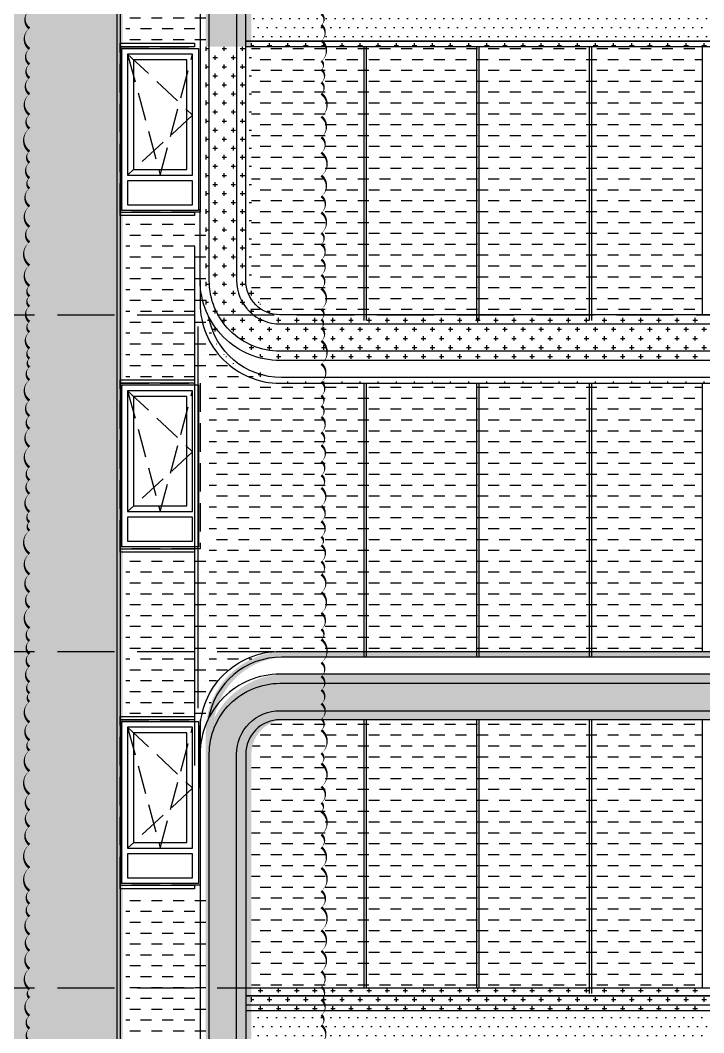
# Model space of a CAD drawing. Extents: x 646072 to 1012572, y -46617 to 16093.
# Drawn here: x 892390 to 898382, y -32995 to -24120 of the extents above; entities that cross this region are included whole.
import ezdxf

# ---------------------------------------------------------------- set-up
doc = ezdxf.new("R2010")
doc.units = 0
doc.header["$LTSCALE"] = 1000
doc.header["$MEASUREMENT"] = 0
for name, pattern in [('3#楼-HZS$0$3#楼-HZS$0$__DASH', [0.35, 0.25, -0.1]), ('3#楼-HZS$0$3#楼-HZS$0$DASH', [0.35, 0.25, -0.1]), ('3#楼-HZS$0$DOTE', [2.42, 2, -0.2, 0.02, -0.2])]:
    doc.linetypes.add(name, pattern=pattern)
for name, color, linetype in [('3#楼-HZS$0$0-金属铝板（剖）', 7, 'Continuous'), ('3#楼-HZS$0$3#楼-HZS$0$00-立面灰色金属看线', 252, 'Continuous'), ('3#楼-HZS$0$3#楼-HZS$0$00-立面米色看线', 31, 'Continuous'), ('3#楼-HZS$0$3#楼-HZS$0$A-LINE-浅灰色铝板幕墙-填充', 115, 'Continuous'), ('3#楼-HZS$0$3#楼-HZS$0$DOTE', 1, '3#楼-HZS$0$DOTE'), ('3#楼-HZS$0$3#楼-HZS$0$ELEV-WIND', 4, 'Continuous'), ('3#楼-HZS$0$3#楼-HZS$0$填充-浅黄色铝板', 30, 'Continuous'), ('3#楼-HZS$0$3#楼-HZS$0$填充-深灰色涂料', 11, 'Continuous'), ('3#楼-HZS$0$立面分缝', 5, 'Continuous')]:
    doc.layers.add(name, color=color, linetype=linetype)
doc.layers.add('3#楼-HZS$0$A-ANNO-MODI', color=6, linetype='Continuous', plot=False)
pattern_1 = [(0, (0, 0), (79.375, 79.375), [39.6875, -119.0625]), (90, (19.84, -19.84), (-79.375, 79.375), [39.6875, -119.0625])]
pattern_2 = [(0, (0, 0), (95.25, 95.25), [95.25, -95.25])]

# ---------------------------------------------------------------- blocks, each defined once
blk = doc.blocks.new('3#楼-HZS$0$3#楼-HZS$0$asdg04d+9j80')
at = {"layer": '3#楼-HZS$0$3#楼-HZS$0$ELEV-WIND', "color": 8, "linetype": '3#楼-HZS$0$3#楼-HZS$0$__DASH'}
blk.add_lwpolyline([(166652.1, -257724.6), (167352.1, -257724.6), (167352.1, -259174.6), (166652.1, -259174.6)], close=True, dxfattribs=at)
at = {"layer": '3#楼-HZS$0$3#楼-HZS$0$ELEV-WIND'}
for points in [[(166667.1, -257739.6), (167337.1, -257739.6), (167337.1, -259159.6), (166667.1, -259159.6)], [(167287.1, -257789.6), (166717.1, -257789.6), (166717.1, -258849.6), (167287.1, -258849.6)], [(167237.1, -257839.6), (166767.1, -257839.6), (166767.1, -258799.6), (167237.1, -258799.6)], [(167287.1, -258899.6), (166717.1, -258899.6), (166717.1, -259109.6), (167287.1, -259109.6)]]:
    blk.add_lwpolyline(points, close=True, dxfattribs=at)
at = {"layer": '3#楼-HZS$0$3#楼-HZS$0$ELEV-WIND', "color": 8, "linetype": '3#楼-HZS$0$3#楼-HZS$0$DASH'}
for points in [[(166717.1, -257789.6), (167287.1, -258324.6), (166717.1, -258849.6)], [(166717.1, -257789.6), (167002.1, -258849.6), (167287.1, -257789.6)]]:
    blk.add_lwpolyline(points, dxfattribs=at)
blk = doc.blocks.new('3#楼-HZS$0$jjhgjgkiyuiy')
at = {"layer": '3#楼-HZS$0$3#楼-HZS$0$A-LINE-浅灰色铝板幕墙-填充'}
h = blk.add_hatch(dxfattribs=at)
h.set_pattern_fill('DOTS', color=256, scale=50)
h.set_pattern_definition([(0, (0, -11800), (39.6875, 79.375), [0, -79.375])])
h.paths.add_polyline_path([(894417.3, 35448.2), (899367.4, 35448.2), (899367.4, 35098.2), (894417.3, 35098.2)])
h = blk.add_hatch(dxfattribs=at)
h.set_pattern_fill('DOTS', color=256, scale=50)
h.set_pattern_definition([(0, (0, 0), (39.6875, 79.375), [0, -79.375])])
h.paths.add_polyline_path([(894717.4, 26248.2), (894717.4, 26348.2), (898667.4, 26348.2), (898667.4, 26248.2), (900667.3, 26248.2), (900667.3, 26598.2), (894417.3, 26598.2), (894417.3, 26248.2)])
at = {"layer": '3#楼-HZS$0$3#楼-HZS$0$填充-浅黄色铝板'}
h = blk.add_hatch(dxfattribs=at)
h.set_pattern_fill('CROSS', color=30, scale=50)
h.set_pattern_definition(pattern_1)
h.paths.add_polyline_path([(894417.3, 35048.2), (894017.3, 35048.2), (894017.3, 53348.2), (894417.3, 53348.2)])
h = blk.add_hatch(dxfattribs=at)
h.set_pattern_fill('CROSS', color=30, scale=50)
h.set_pattern_definition([(0, (0, -11800), (79.375, 79.375), [39.6875, -119.0625]), (90, (19.84, -11819.84), (-79.375, 79.375), [39.6875, -119.0625])])
h.paths.add_polyline_path([(894417.3, 35648.2), (899817.4, 35648.2), (899817.4, 35578.2), (894417.3, 35578.2)])
h.paths.add_polyline_path([(894417.3, 35578.2), (899767.4, 35578.2), (899767.4, 35498.2), (894417.3, 35498.2)])
h.paths.add_polyline_path([(894417.3, 35498.2), (899817.4, 35498.2), (899817.4, 35448.2), (899367.4, 35448.2), (894417.3, 35448.2)])
h.paths.add_polyline_path([(894417.3, 35098.2), (899367.4, 35098.2), (899367.4, 35048.2), (894417.3, 35048.2)])
h = blk.add_hatch(dxfattribs=at)
h.set_pattern_fill('CROSS', color=30, scale=50)
h.set_pattern_definition(pattern_1)
h.paths.add_polyline_path([(894337.3, 35048.2), (894417.3, 35048.2), (894417.3, 33624.6), (894417.3, 32998.2, 0.414214), (894717.3, 32698.2), (900767.3, 32698.2), (900767.3, 32618.2), (894717.3, 32618.2, -0.414214), (894337.3, 32998.2), (894337.3, 33624.6)], flags=17)
h.paths.add_polyline_path([(894097.3, 33624.6), (894097.3, 35048.2), (894337.3, 35048.2), (894337.3, 33624.6), (894337.3, 32998.2, 0.414214), (894717.3, 32618.2), (900717.3, 32618.2), (900717.3, 32378.2), (894717.3, 32378.2, -0.414214), (894097.3, 32998.2)], flags=17)
h.paths.add_polyline_path([(894017.3, 32998.2), (894017.3, 33624.6), (894017.3, 35048.2), (894097.3, 35048.2), (894097.3, 33624.6), (894097.3, 32998.2, 0.414214), (894717.3, 32378.2), (900717.3, 32378.2), (900767.3, 32378.2), (900767.3, 32298.2), (899817.3, 32298.2), (894717.3, 32298.2, -0.414214)])
h.paths.add_polyline_path([(894017.3, 32798.2), (894017.3, 32998.2, 0.116582), (894091.4, 32684.8, 0.36373), (894731.4, 32148.2), (899817.3, 32148.2), (899817.3, 32098.2), (894717.3, 32098.2, -0.414214)])
h = blk.add_hatch(dxfattribs=at)
h.set_pattern_fill('CROSS', color=30, scale=50)
h.set_pattern_definition(pattern_1)
edge = h.paths.add_edge_path()
edge.add_line((894717.3, 29748.2), (899767.3, 29748.2))
edge.add_line((899767.3, 29748.2), (899767.3, 29698.2))
edge.add_line((899767.3, 29698.2), (894731.4, 29698.2))
edge.add_arc((894731.4, 29048.2), 650, 90, 169.9513)
edge.add_arc((894717.3, 28848.2), 700, 153.40147, 180)
edge.add_line((894017.3, 28848.2), (894017.3, 29048.2))
edge.add_arc((894717.3, 29048.2), 700, 90, 180, ccw=False)
edge = h.paths.add_edge_path(flags=17)
edge.add_line((894337.3, 23748.2), (894097.3, 23748.2))
edge.add_line((894097.3, 23748.2), (894097.3, 28848.2))
edge.add_arc((894717.3, 28848.2), 620, 90, 180, ccw=False)
edge.add_line((894717.3, 29468.2), (899717.3, 29468.2))
edge.add_line((899717.3, 29468.2), (899717.3, 29228.2))
edge.add_line((899717.3, 29228.2), (894717.3, 29228.2))
edge.add_arc((894717.3, 28848.2), 380, 90, 180)
edge.add_line((894337.3, 28848.2), (894337.3, 23748.2))
edge = h.paths.add_edge_path(flags=17)
edge.add_line((894417.3, 23748.2), (894337.3, 23748.2))
edge.add_line((894337.3, 23748.2), (894337.3, 28848.2))
edge.add_arc((894717.3, 28848.2), 380, 90, 180, ccw=False)
edge.add_line((894717.3, 29228.2), (899767.3, 29228.2))
edge.add_line((899767.3, 29228.2), (899767.3, 29148.2))
edge.add_line((899767.3, 29148.2), (894717.3, 29148.2))
edge.add_arc((894717.3, 28848.2), 300, 90, 180)
edge.add_line((894417.3, 28848.2), (894417.3, 23748.2))
edge = h.paths.add_edge_path()
edge.add_line((894097.3, 23748.2), (894017.3, 23748.2))
edge.add_line((894017.3, 23748.2), (894017.3, 28848.2))
edge.add_arc((894717.3, 28848.2), 700, 90, 180, ccw=False)
edge.add_line((894717.3, 29548.2), (899767.3, 29548.2))
edge.add_line((899767.3, 29548.2), (899767.3, 29468.2))
edge.add_line((899767.3, 29468.2), (894717.3, 29468.2))
edge.add_arc((894717.3, 28848.2), 620, 90, 180)
edge.add_line((894097.3, 28848.2), (894097.3, 23748.2))
h = blk.add_hatch(dxfattribs=at)
h.set_pattern_fill('CROSS', color=30, scale=50)
h.set_pattern_definition(pattern_1)
h.paths.add_polyline_path([(894417.3, 26648.2), (894417.3, 26728.2), (900717.3, 26728.2), (900717.3, 26648.2)])
h.paths.add_polyline_path([(894417.3, 26728.2), (894417.3, 26798.2), (900767.3, 26798.2), (900767.3, 26728.2)])
h.paths.add_polyline_path([(894417.3, 26598.2), (894417.3, 26648.2), (900767.3, 26648.2), (900767.3, 26598.2)])
at = {"layer": '3#楼-HZS$0$3#楼-HZS$0$填充-深灰色涂料'}
h = blk.add_hatch(dxfattribs=at)
h.set_pattern_fill('DASH', color=11, scale=100)
h.set_pattern_definition(pattern_2)
h.paths.add_polyline_path([(893286.9, 23748.2), (892146.9, 23748.2), (892146.9, 52748.2), (893286.9, 52748.2)])
h = blk.add_hatch(dxfattribs=at)
h.set_pattern_fill('DASH', color=11, scale=100)
h.set_pattern_definition(pattern_2)
h.paths.add_polyline_path([(893316.9, 36518.2), (894017.3, 36518.2), (894017.3, 35078.2), (893316.9, 35078.2)])
h = blk.add_hatch(dxfattribs=at)
h.set_pattern_fill('DASH', color=11, scale=100)
h.set_pattern_definition([(0, (0, -17700), (95.25, 95.25), [95.25, -95.25])])
h.paths.add_polyline_path([(894417.3, 35048.2), (898367.4, 35048.2), (898367.4, 32698.2), (894417.3, 32698.2)])
h = blk.add_hatch(dxfattribs=at)
h.set_pattern_fill('DASH', color=11, scale=100)
h.set_pattern_definition(pattern_2)
h.paths.add_polyline_path([(893316.9, 33568.2), (894017.3, 33568.2), (894017.3, 32128.2), (893316.9, 32128.2)])
h = blk.add_hatch(dxfattribs=at)
h.set_pattern_fill('DASH', color=11, scale=100)
h.set_pattern_definition(pattern_2)
h.paths.add_polyline_path([(894047.3, 32595.5, 0.330549), (894717.3, 32098.2), (898367.4, 32098.2), (898367.4, 29748.2), (894717.3, 29748.2, 0.330549), (894047.3, 29250.9)])
h = blk.add_hatch(dxfattribs=at)
h.set_pattern_fill('DASH', color=11, scale=100)
h.set_pattern_definition(pattern_2)
h.paths.add_polyline_path([(893316.9, 30618.2), (894017.3, 30618.2), (894017.3, 29178.2), (893316.9, 29178.2)])
h = blk.add_hatch(dxfattribs=at)
h.set_pattern_fill('DASH', color=11, scale=100)
h.set_pattern_definition(pattern_2)
edge = h.paths.add_edge_path()
edge.add_line((897167, 26798.2), (894417.3, 26798.2))
edge.add_line((894417.3, 26798.2), (894417.3, 28848.2))
edge.add_arc((894717.3, 28848.2), 300, 90, 180, ccw=False)
edge.add_line((894717.3, 29148.2), (898367.4, 29148.2))
edge.add_line((898367.4, 29148.2), (898367.4, 26798.2))
edge.add_line((898367.4, 26798.2), (897167, 26798.2))
h = blk.add_hatch(dxfattribs=at)
h.set_pattern_fill('DASH', color=11, scale=100)
h.set_pattern_definition([(0, (-7e-10, -8880), (95.25, 95.25), [95.25, -95.25])])
h.paths.add_polyline_path([(894017.1, 26228.2), (893316.7, 26228.2), (893316.9, 27638.2), (894017.3, 27638.2)])
blk = doc.blocks.new('3#楼-HZS$0$tyryhjgfhgf')
at = {"layer": '3#楼-HZS$0$立面分缝'}
for points in [[(895404.8, 36373.6), (895404.8, 38773.6)], [(895424.8, 36373.6), (895424.8, 38773.6)], [(896392.3, 36373.6), (896392.3, 38773.6)], [(896412.3, 36373.6), (896412.3, 38773.6)], [(897379.8, 36373.6), (897379.8, 38773.6)], [(897399.8, 36373.6), (897399.8, 38773.6)], [(895404.8, 33423.6), (895404.8, 35823.6)], [(895424.8, 33423.6), (895424.8, 35823.6)], [(896392.3, 33423.6), (896392.3, 35823.6)], [(896412.3, 33423.6), (896412.3, 35823.6)], [(897379.8, 33423.6), (897379.8, 35823.6)], [(897399.8, 33423.6), (897399.8, 35823.6)], [(895404.8, 30523.6), (895404.8, 32873.6)], [(895424.8, 30523.6), (895424.8, 32873.6)], [(896392.3, 30523.6), (896392.3, 32873.6)], [(896412.3, 30523.6), (896412.3, 32873.6)], [(897379.8, 30473.6), (897379.8, 32873.6)], [(897399.8, 30473.6), (897399.8, 32873.6)]]:
    blk.add_lwpolyline(points, dxfattribs=at)

msp = doc.modelspace()

# ---------------------------------------------------------------- linework, layer by layer
at = {"layer": '3#楼-HZS$0$3#楼-HZS$0$00-立面灰色金属看线'}
for points in [[(893236.9, -6651.8), (893236.9, -35601.8)], [(893266.9, -6651.8), (893266.9, -35601.8)], [(898367.4, -24351.8), (898367.4, -26701.8)], [(893917.3, -26101.8), (893917.3, -30651.8)], [(893947.3, -26804.5), (893947.3, -30149.1)], [(898367.4, -27301.8), (898367.4, -29651.8)], [(898367.4, -30251.8), (898367.4, -32601.8)]]:
    msp.add_lwpolyline(points, dxfattribs=at)
at = {"layer": '3#楼-HZS$0$3#楼-HZS$0$00-立面灰色金属看线', "elevation": 0}
for points in [[(893916.9, -24321.8), (893916.9, -24351.8), (893266.9, -24351.8), (893266.9, -24321.8)], [(893916.9, -27271.8), (893916.9, -27301.8), (893266.9, -27301.8), (893266.9, -27271.8)], [(893916.9, -30221.8), (893916.9, -30251.8), (893266.9, -30251.8), (893266.9, -30221.8)]]:
    msp.add_lwpolyline(points, close=True, dxfattribs=at)
at = {"layer": '3#楼-HZS$0$3#楼-HZS$0$00-立面灰色金属看线'}
for points in [[(893916.9, -25801.8), (893916.9, -25831.8), (893266.9, -25831.8), (893266.9, -25801.8)], [(893916.9, -28751.8), (893916.9, -28781.8), (893266.9, -28781.8), (893266.9, -28751.8)], [(893916.9, -31701.8), (893916.9, -31731.8), (893266.9, -31731.8), (893266.9, -31701.8)]]:
    msp.add_lwpolyline(points, close=True, dxfattribs=at)
at = {"layer": '3#楼-HZS$0$3#楼-HZS$0$00-立面米色看线'}
for points in [[(900717.3, -27021.8), (894667.3, -27021.8, -0.414214), (894047.3, -26401.8), (894047.3, -25775.4), (894047.3, -4351.8, -0.414214), (894667.3, -3731.8), (899817.3, -3731.8), (899817.3, -3651.8), (894667.3, -3651.8, 0.414214), (893967.3, -4351.8), (893967.3, -25775.4)], [(899817.3, -27101.8), (894667.3, -27101.8, -0.414214), (893967.3, -26401.8), (893967.3, -25775.4)], [(893967.3, -26401.8), (893967.3, -26601.8, 0.414214), (894667.3, -27301.8), (899817.3, -27301.8), (899817.3, -27251.8), (894681.4, -27251.8, -0.36373), (894041.4, -26715.2, -0.36373)], [(893967.3, -30851.8), (893967.3, -30351.8, -0.414214), (894667.3, -29651.8), (899817.3, -29651.8), (899817.3, -29701.8), (894681.4, -29701.8, 0.36373), (894041.4, -30238.4, 0.36373)], [(899767.3, -29851.8), (894667.3, -29851.8, 0.414214), (893967.3, -30551.8), (893967.3, -35601.8)], [(894047.3, -35601.8), (894047.3, -30551.8, -0.414214), (894667.3, -29931.8), (899767.3, -29931.8)], [(894287.3, -35601.8), (894287.3, -30551.8, -0.414214), (894667.3, -30171.8), (899817.3, -30171.8), (899817.3, -30251.8), (894667.3, -30251.8, 0.414214), (894367.3, -30551.8), (894367.3, -35601.8)]]:
    msp.add_lwpolyline(points, format="xyb", dxfattribs=at)
msp.add_lwpolyline([(894667.3, -26701.8, -0.414214), (894367.3, -26401.8), (894367.3, -25775.4), (894367.3, -4351.8, -0.414214), (894667.3, -4051.8), (899817.3, -4051.8), (899817.3, -3971.8), (894667.3, -3971.8, 0.414214), (894287.3, -4351.8), (894287.3, -25775.4), (894287.3, -26401.8, 0.414214), (894667.3, -26781.8), (900767.3, -26781.8), (900767.3, -26701.8)], format="xyb", close=True, dxfattribs=at)
for points in [[(894367.3, -23821.8), (899767.4, -23821.8), (899767.4, -23901.8), (899817.4, -23901.8), (899817.4, -23951.8), (899317.4, -23951.8), (899317.4, -24301.8), (894367.3, -24301.8)], [(894367.3, -24301.8), (899367.4, -24301.8), (899367.4, -24351.8), (894367.3, -24351.8)], [(894967.3, -26781.8), (900717.3, -26781.8), (900717.3, -27021.8), (900767.3, -27021.8), (900767.3, -27101.8), (899817.3, -27101.8)], [(894367.3, -32601.8), (900767.3, -32601.8), (900767.3, -32671.8), (894367.3, -32671.8)], [(894367.3, -32671.8), (900717.3, -32671.8), (900717.3, -32751.8), (900767.3, -32751.8), (900767.3, -32801.8), (900667.3, -32801.8), (900667.3, -33151.8), (894367.3, -33151.8)], [(900717.3, -32751.8), (894367.3, -32751.8)], [(900667.3, -32801.8), (894367.3, -32801.8)]]:
    msp.add_lwpolyline(points, dxfattribs=at)
at = {"layer": '3#楼-HZS$0$3#楼-HZS$0$DOTE', "linetype": '3#楼-HZS$0$3#楼-HZS$0$__DASH', "ltscale": 2}
for p, q in [((876616.5, -26701.8), (909102.1, -26701.8)), ((876616.5, -29651.8), (909102.1, -29651.8)), ((876616.5, -32601.8), (909102.1, -32601.8))]:
    msp.add_line(p, q, dxfattribs=at)
at = {"layer": '3#楼-HZS$0$A-ANNO-MODI'}
for points in [[(892471, -24033.5, 0, 22.5, 0.5), (892471, -24191, 0, 22.5, 0.5), (892471, -24371, 0, 22.5, 0.5), (892471, -24506, 0, 22.5, 0.5), (892471, -24626, 0, 22.5, 0.5), (892471, -24768.5, 0, 22.5, 0.5), (892471, -24948.5, 0, 22.5, 0.5), (892471, -25068.5, 0, 22.5, 0.5), (892471, -25271, 0, 22.5, 0.5), (892471, -25368.5, 0, 22.5, 0.5), (892471, -25503.5, 0, 22.5, 0.5), (892471, -25593.5, 0, 22.5, 0.5), (892471, -25751, 0, 22.5, 0.5), (892471, -25931, 0, 22.5, 0.5), (892471, -26066, 0, 22.5, 0.5), (892471, -26268.5, 0, 22.5, 0.5), (892471, -26448.5, 0, 22.5, 0.5), (892471, -26538.5, 0, 22.5, 0.5), (892471, -26628.5, 0, 22.5, 0.5), (892471, -26763.5, 0, 22.5, 0.5), (892471, -26853.5, 0, 22.5, 0.5), (892471, -26996, 0, 22.5, 0.5), (892471, -27086, 0, 22.5, 0.5), (892471, -27161, 0, 22.5, 0.5), (892471, -27273.5, 0, 22.5, 0.5), (892471, -27453.5, 0, 22.5, 0.5), (892471, -27588.5, 0, 22.5, 0.5), (892471, -27701, 0, 22.5, 0.5), (892471, -27858.5, 0, 22.5, 0.5), (892471, -28038.5, 0, 22.5, 0.5), (892471, -28151, 0, 22.5, 0.5), (892471, -28271, 0, 22.5, 0.5), (892471, -28428.5, 0, 22.5, 0.5), (892471, -28518.5, 0, 22.5, 0.5), (892471, -28593.5, 0, 22.5, 0.5), (892471, -28796, 0, 22.5, 0.5), (892471, -28976, 0, 22.5, 0.5), (892471, -29133.5, 0, 22.5, 0.5), (892471, -29268.5, 0, 22.5, 0.5), (892471, -29448.5, 0, 22.5, 0.5), (892471, -29561, 0, 22.5, 0.5), (892471, -29673.5, 0, 22.5, 0.5), (892471, -29786, 0, 22.5, 0.5), (892471, -29921, 0, 22.5, 0.5), (892471, -30018.5, 0, 22.5, 0.5), (892471, -30093.5, 0, 22.5, 0.5), (892471, -30273.5, 0, 22.5, 0.5), (892471, -30431, 0, 22.5, 0.5), (892471, -30521, 0, 22.5, 0.5), (892471, -30701, 0, 22.5, 0.5), (892471, -30903.5, 0, 22.5, 0.5), (892471, -31046, 0, 22.5, 0.5), (892471, -31188.5, 0, 22.5, 0.5), (892471, -31346, 0, 22.5, 0.5), (892471, -31548.5, 0, 22.5, 0.5), (892471, -31751, 0, 22.5, 0.5), (892471, -31863.5, 0, 22.5, 0.5), (892471, -31976, 0, 22.5, 0.5), (892471, -32133.5, 0, 22.5, 0.5), (892471, -32276, 0, 22.5, 0.5), (892471, -32433.5, 0, 22.5, 0.5), (892471, -32613.5, 0, 22.5, 0.5), (892471, -32688.5, 0, 22.5, 0.5), (892471, -32846, 0, 22.5, 0.5), (892471, -32958.5, 0, 22.5, 0.5), (892471, -33071, 0, 22.5, 0.5)], [(895029.8, -33087.4, 0, 22.5, 0.5), (895029.8, -32929.9, 0, 22.5, 0.5), (895029.8, -32839.9, 0, 22.5, 0.5), (895029.8, -32704.9, 0, 22.5, 0.5), (895029.8, -32592.4, 0, 22.5, 0.5), (895029.8, -32457.4, 0, 22.5, 0.5), (895029.8, -32277.4, 0, 22.5, 0.5), (895029.8, -32097.4, 0, 22.5, 0.5), (895029.8, -31894.9, 0, 22.5, 0.5), (895029.8, -31752.4, 0, 22.5, 0.5), (895029.8, -31549.9, 0, 22.5, 0.5), (895029.8, -31369.9, 0, 22.5, 0.5), (895029.8, -31257.4, 0, 22.5, 0.5), (895029.8, -31054.9, 0, 22.5, 0.5), (895029.8, -30979.9, 0, 22.5, 0.5), (895029.8, -30837.4, 0, 22.5, 0.5), (895029.8, -30634.9, 0, 22.5, 0.5), (895029.8, -30544.9, 0, 22.5, 0.5), (895029.8, -30342.4, 0, 22.5, 0.5), (895029.8, -30244.9, 0, 22.5, 0.5), (895029.8, -30109.9, 0, 22.5, 0.5), (895029.8, -29989.9, 0, 22.5, 0.5), (895029.8, -29869.9, 0, 22.5, 0.5), (895029.8, -29749.9, 0, 22.5, 0.5), (895029.8, -29547.4, 0, 22.5, 0.5), (895029.8, -29457.4, 0, 22.5, 0.5), (895029.8, -29314.9, 0, 22.5, 0.5), (895029.8, -29134.9, 0, 22.5, 0.5), (895029.8, -28977.4, 0, 22.5, 0.5), (895029.8, -28864.9, 0, 22.5, 0.5), (895029.8, -28722.4, 0, 22.5, 0.5), (895029.8, -28647.4, 0, 22.5, 0.5), (895029.8, -28512.4, 0, 22.5, 0.5), (895029.8, -28377.4, 0, 22.5, 0.5), (895029.8, -28219.9, 0, 22.5, 0.5), (895029.8, -28107.4, 0, 22.5, 0.5), (895029.8, -27987.4, 0, 22.5, 0.5), (895029.8, -27844.9, 0, 22.5, 0.5), (895029.8, -27732.4, 0, 22.5, 0.5), (895029.8, -27597.4, 0, 22.5, 0.5), (895029.8, -27499.9, 0, 22.5, 0.5), (895029.8, -27409.9, 0, 22.5, 0.5), (895029.8, -27289.9, 0, 22.5, 0.5), (895029.8, -27132.4, 0, 22.5, 0.5), (895029.8, -26929.9, 0, 22.5, 0.5), (895029.8, -26817.4, 0, 22.5, 0.5), (895029.8, -26742.4, 0, 22.5, 0.5), (895029.8, -26652.4, 0, 22.5, 0.5), (895029.8, -26472.4, 0, 22.5, 0.5), (895029.8, -26352.4, 0, 22.5, 0.5), (895029.8, -26217.4, 0, 22.5, 0.5), (895029.8, -26082.4, 0, 22.5, 0.5), (895029.8, -25984.9, 0, 22.5, 0.5), (895029.8, -25804.9, 0, 22.5, 0.5), (895029.8, -25662.4, 0, 22.5, 0.5), (895029.8, -25482.4, 0, 22.5, 0.5), (895029.8, -25279.9, 0, 22.5, 0.5), (895029.8, -25144.9, 0, 22.5, 0.5), (895029.8, -24964.9, 0, 22.5, 0.5), (895029.8, -24762.4, 0, 22.5, 0.5), (895029.8, -24664.9, 0, 22.5, 0.5), (895029.8, -24552.4, 0, 22.5, 0.5), (895029.8, -24477.4, 0, 22.5, 0.5), (895029.8, -24297.4, 0, 22.5, 0.5), (895029.8, -24162.4, 0, 22.5, 0.5), (895029.8, -24064.9, 0, 22.5, 0.5)]]:
    msp.add_lwpolyline(points, format="xyseb", dxfattribs=at)

# ---------------------------------------------------------------- block references
at = {"layer": '3#楼-HZS$0$0-金属铝板（剖）'}
msp.add_blockref('3#楼-HZS$0$jjhgjgkiyuiy', (0, -59400), dxfattribs=at)
at = {"layer": '3#楼-HZS$0$3#楼-HZS$0$00-立面灰色金属看线'}
for p in [(726614.8, 233372.8), (726614.8, 230422.8), (726614.8, 227472.8)]:
    msp.add_blockref('3#楼-HZS$0$3#楼-HZS$0$asdg04d+9j80', p, dxfattribs=at)
at = {"layer": '3#楼-HZS$0$立面分缝'}
msp.add_blockref('3#楼-HZS$0$tyryhjgfhgf', (0, -63125.4), dxfattribs=at)

doc.saveas('drawing.dxf')
